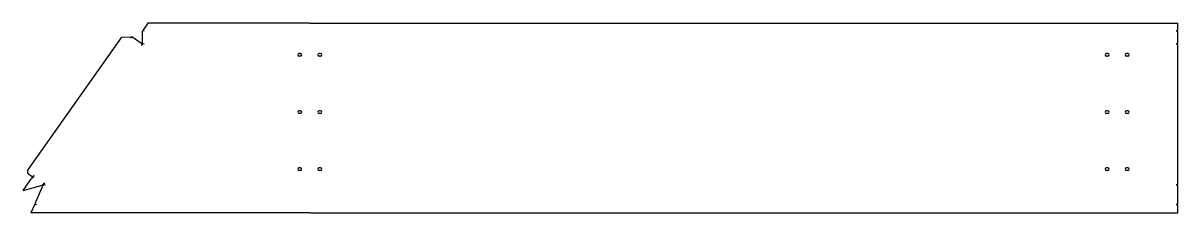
# Model space of a CAD drawing. Extents: x -1453 to 2580, y -7 to 657.
import ezdxf

# ---------------------------------------------------------------- set-up
doc = ezdxf.new("R2010")
doc.units = 0
doc.layers.get('0').update_dxf_attribs({"linetype": 'CONTINUOUS'})

msp = doc.modelspace()

# ---------------------------------------------------------------- linework, layer by layer
for p, q in [((-1017.5, 657.3), (-1035.6, 631.6)), ((-452.3, 657.3), (-1017.5, 657.3)), ((-452.3, 657.3), (2579.7, 657.3)), ((2579.7, 631.8), (2579.7, 657.3)), ((-1436.5, 142.6), (-1108.7, 608.4)), ((-1108.7, 608.4), (-1076.1, 609.6)), ((-1076.1, 609.6), (-1077.7, 605.6)), ((-1077.7, 605.6), (-1073.5, 609.2)), ((-1038.1, 584.2), (-1073.5, 609.2)), ((-1030.5, 630.3), (-1036.5, 628.8)), ((-1036.5, 585.8), (-1036.5, 628.8)), ((-1035.6, 631.6), (-1030.5, 630.3)), ((2579.7, 631.8), (2573.7, 630.3)), ((2573.7, 630.3), (2579.7, 628.8)), ((2579.7, 585.8), (2579.7, 628.8)), ((-1038.1, 584.2), (-1040.1, 579.2)), ((-1040.1, 579.2), (-1035.5, 583.1)), ((-1036.5, 585.8), (-1030.5, 584.3)), ((-1030.5, 584.3), (-1035.5, 583.1)), ((2579.7, 585.8), (2573.7, 584.3)), ((2573.7, 584.3), (2579.7, 582.8)), ((2579.7, 93.1), (2579.7, 582.8)), ((-484.9, 550.7), (-489.7, 550.7)), ((-484.9, 541.5), (-489.7, 541.5)), ((-414.9, 550.7), (-419.7, 550.7)), ((-414.9, 541.5), (-419.7, 541.5)), ((2335.1, 550.7), (2330.3, 550.7)), ((2335.1, 541.5), (2330.3, 541.5)), ((2405.1, 550.7), (2400.3, 550.7)), ((2405.1, 541.5), (2400.3, 541.5)), ((-484.9, 350.8), (-489.7, 350.8)), ((-484.9, 341.6), (-489.7, 341.6)), ((-414.9, 350.8), (-419.7, 350.8)), ((-414.9, 341.6), (-419.7, 341.6)), ((2335.1, 350.8), (2330.3, 350.8)), ((2335.1, 341.6), (2330.3, 341.6)), ((2405.1, 350.8), (2400.3, 350.8)), ((2405.1, 341.6), (2400.3, 341.6)), ((-1421.5, 119.9), (-1434, 128.6)), ((-1421.5, 119.9), (-1416, 124.8)), ((-1416, 124.8), (-1418.6, 117.8)), ((-484.9, 150.9), (-489.7, 150.9)), ((-484.9, 141.7), (-489.7, 141.7)), ((-414.9, 150.9), (-419.7, 150.9)), ((-414.9, 141.7), (-419.7, 141.7)), ((2335.1, 150.9), (2330.3, 150.9)), ((2335.1, 141.7), (2330.3, 141.7)), ((2405.1, 150.9), (2400.3, 150.9)), ((2405.1, 141.7), (2400.3, 141.7)), ((-1453.2, 71.8), (-1423.8, 113.6)), ((-1453.2, 71.8), (-1386.6, 90.6)), ((-1418.6, 117.8), (-1423.8, 113.6)), ((-1385, 87.2), (-1412.1, 24.9)), ((-1383.9, 93.4), (-1386.6, 90.6)), ((-1381.4, 90.3), (-1385, 87.2)), ((-1383.9, 93.4), (-1378.3, 98.3)), ((-1376.1, 91.6), (-1381.4, 90.3)), ((-1378.3, 98.3), (-1380.5, 92.7)), ((-1380.5, 92.7), (-1376.1, 91.6)), ((2579.7, 93.1), (2573.7, 91.6)), ((2573.7, 91.6), (2579.7, 90.1)), ((2579.7, 25), (2579.7, 90.1)), ((-1413.5, 21.7), (-1425.8, -6.5)), ((-1406.3, 23.5), (-1413.5, 21.7)), ((-1412.1, 24.9), (-1406.3, 23.5)), ((2579.7, 25), (2573.7, 23.5)), ((2573.7, 23.5), (2579.7, 22)), ((2579.7, -6.5), (2579.7, 22)), ((-452.3, -6.5), (-1425.8, -6.5)), ((-452.3, -6.5), (2579.7, -6.5))]:
    msp.add_line(p, q)
for centre, radius, start, end in [((-489.7, 546.1), 4.6, 90, 270), ((-484.9, 546.1), 4.6, 270, 90), ((-419.7, 546.1), 4.6, 90, 270), ((-414.9, 546.1), 4.6, 270, 90), ((2330.3, 546.1), 4.6, 90, 270), ((2335.1, 546.1), 4.6, 270, 90), ((2400.3, 546.1), 4.6, 90, 270), ((2405.1, 546.1), 4.6, 270, 90), ((-489.7, 346.2), 4.6, 90, 270), ((-484.9, 346.2), 4.6, 270, 90), ((-419.7, 346.2), 4.6, 90, 270), ((-414.9, 346.2), 4.6, 270, 90), ((2330.3, 346.2), 4.6, 90, 270), ((2335.1, 346.2), 4.6, 270, 90), ((2400.3, 346.2), 4.6, 90, 270), ((2405.1, 346.2), 4.6, 270, 90), ((-1428.3, 136.8), 10, 144.8749, 234.8749), ((-489.7, 146.3), 4.6, 90, 270), ((-484.9, 146.3), 4.6, 270, 90), ((-419.7, 146.3), 4.6, 90, 270), ((-414.9, 146.3), 4.6, 270, 90), ((2330.3, 146.3), 4.6, 90, 270), ((2335.1, 146.3), 4.6, 270, 90), ((2400.3, 146.3), 4.6, 90, 270), ((2405.1, 146.3), 4.6, 270, 90)]:
    msp.add_arc(centre, radius, start, end)

doc.saveas('drawing.dxf')
